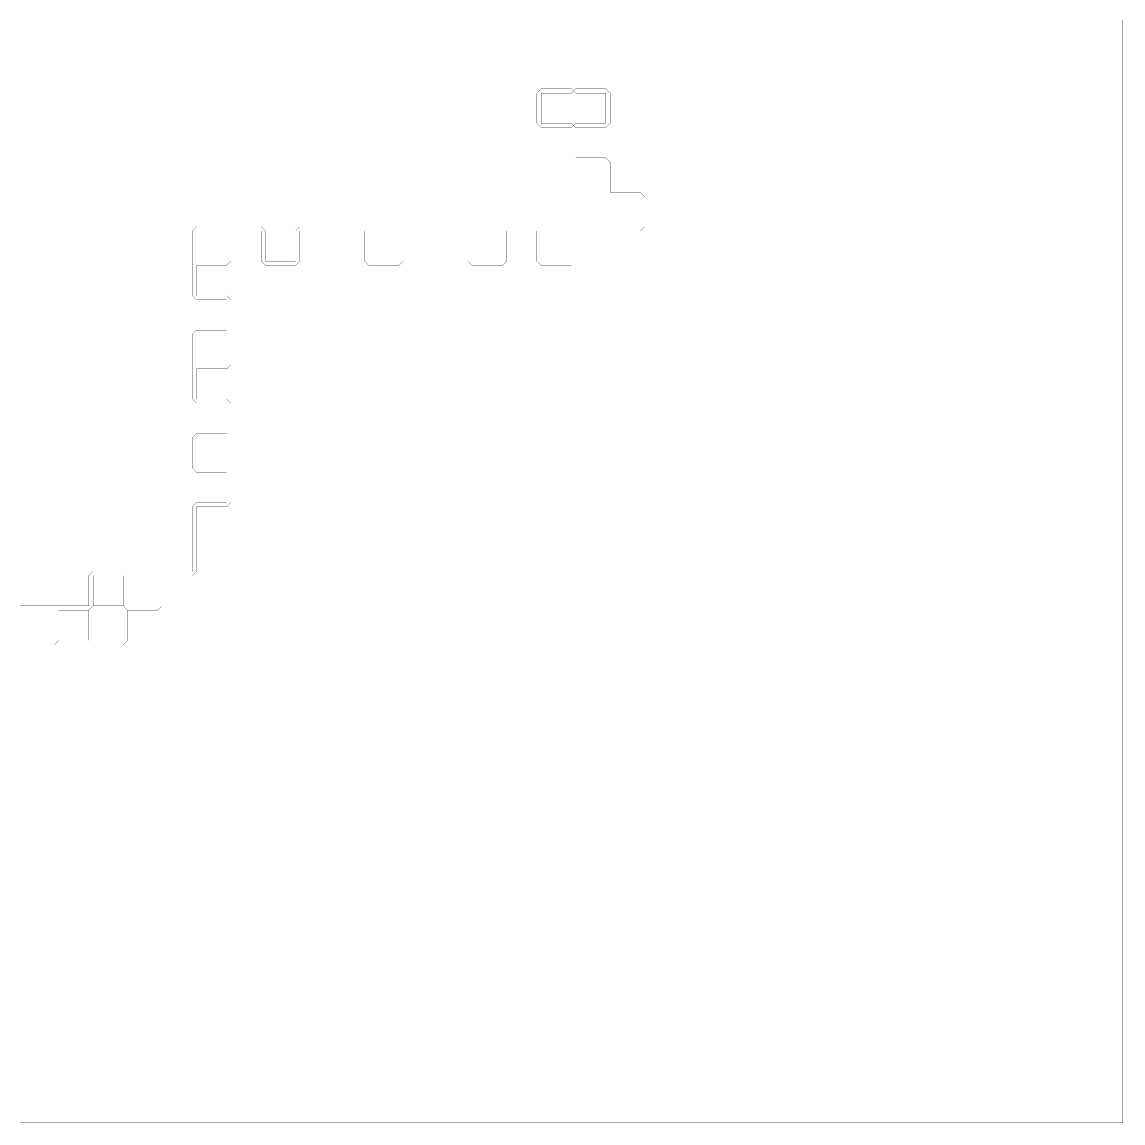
# Model space of a CAD drawing. Header units: metres. Extents: x 0 to 4990, y -4990 to 0.
# Drawn here: x 2495 to 4990, y -4990 to -2495 of the extents above; entities that cross this region are included whole.
import ezdxf

# ---------------------------------------------------------------- set-up
doc = ezdxf.new("R2010")
doc.units = ezdxf.units.M
doc.layers.add('conductor', color=1, linetype='Continuous')
doc.layers.add('substrate', color=5, linetype='Continuous')

msp = doc.modelspace()

# ---------------------------------------------------------------- linework, layer by layer
at = {"layer": 'conductor', "const_width": 0.5}
msp.add_lwpolyline([(2490.234375, -3818.359375), (2500, -3818.359375), (2509.765625, -3818.359375), (2519.53125, -3818.359375), (2529.296875, -3818.359375), (2539.0625, -3818.359375), (2548.828125, -3818.359375), (2558.59375, -3818.359375), (2568.359375, -3818.359375), (2578.125, -3818.359375), (2587.890625, -3818.359375), (2597.65625, -3818.359375), (2607.421875, -3818.359375), (2617.1875, -3818.359375), (2626.953125, -3818.359375), (2636.71875, -3818.359375), (2646.484375, -3818.359375), (2646.484375, -3808.59375), (2646.484375, -3798.828125), (2646.484375, -3789.0625), (2646.484375, -3779.296875), (2646.484375, -3769.53125), (2646.484375, -3759.765625), (2646.484375, -3750), (2656.25, -3740.234375), (2666.015625, -3740.234375), (2675.78125, -3740.234375), (2685.546875, -3740.234375), (2695.3125, -3740.234375), (2705.078125, -3740.234375), (2714.84375, -3740.234375), (2724.609375, -3740.234375), (2734.375, -3740.234375), (2744.140625, -3740.234375), (2753.90625, -3740.234375), (2763.671875, -3740.234375), (2773.4375, -3740.234375), (2783.203125, -3740.234375), (2792.96875, -3740.234375), (2802.734375, -3740.234375), (2812.5, -3740.234375), (2822.265625, -3740.234375), (2832.03125, -3740.234375), (2841.796875, -3740.234375), (2851.5625, -3740.234375), (2861.328125, -3740.234375), (2871.09375, -3740.234375), (2880.859375, -3740.234375), (2880.859375, -3730.46875), (2880.859375, -3720.703125), (2880.859375, -3710.9375), (2880.859375, -3701.171875), (2880.859375, -3691.40625), (2880.859375, -3681.640625), (2880.859375, -3671.875), (2880.859375, -3662.109375), (2880.859375, -3652.34375), (2880.859375, -3642.578125), (2880.859375, -3632.8125), (2880.859375, -3623.046875), (2880.859375, -3613.28125), (2880.859375, -3603.515625), (2880.859375, -3593.75), (2890.625, -3583.984375), (2900.390625, -3583.984375), (2910.15625, -3583.984375), (2919.921875, -3583.984375), (2929.6875, -3583.984375), (2939.453125, -3583.984375), (2949.21875, -3583.984375), (2958.984375, -3583.984375), (2958.984375, -3574.21875), (2958.984375, -3564.453125), (2958.984375, -3554.6875), (2958.984375, -3544.921875), (2958.984375, -3535.15625), (2958.984375, -3525.390625), (2958.984375, -3515.625), (2949.21875, -3515.625), (2939.453125, -3515.625), (2929.6875, -3515.625), (2919.921875, -3515.625), (2910.15625, -3515.625), (2900.390625, -3515.625), (2890.625, -3515.625), (2880.859375, -3505.859375), (2880.859375, -3496.09375), (2880.859375, -3486.328125), (2880.859375, -3476.5625), (2880.859375, -3466.796875), (2880.859375, -3457.03125), (2880.859375, -3447.265625), (2880.859375, -3437.5), (2890.625, -3427.734375), (2900.390625, -3427.734375), (2910.15625, -3427.734375), (2919.921875, -3427.734375), (2929.6875, -3427.734375), (2939.453125, -3427.734375), (2949.21875, -3427.734375), (2958.984375, -3427.734375), (2958.984375, -3417.96875), (2958.984375, -3408.203125), (2958.984375, -3398.4375), (2958.984375, -3388.671875), (2958.984375, -3378.90625), (2958.984375, -3369.140625), (2958.984375, -3359.375), (2949.21875, -3359.375), (2939.453125, -3359.375), (2929.6875, -3359.375), (2919.921875, -3359.375), (2910.15625, -3359.375), (2900.390625, -3359.375), (2890.625, -3359.375), (2880.859375, -3349.609375), (2880.859375, -3339.84375), (2880.859375, -3330.078125), (2880.859375, -3320.3125), (2880.859375, -3310.546875), (2880.859375, -3300.78125), (2880.859375, -3291.015625), (2880.859375, -3281.25), (2880.859375, -3271.484375), (2880.859375, -3261.71875), (2880.859375, -3251.953125), (2880.859375, -3242.1875), (2880.859375, -3232.421875), (2880.859375, -3222.65625), (2880.859375, -3212.890625), (2880.859375, -3203.125), (2890.625, -3193.359375), (2900.390625, -3193.359375), (2910.15625, -3193.359375), (2919.921875, -3193.359375), (2929.6875, -3193.359375), (2939.453125, -3193.359375), (2949.21875, -3193.359375), (2958.984375, -3193.359375), (2958.984375, -3183.59375), (2958.984375, -3173.828125), (2958.984375, -3164.0625), (2958.984375, -3154.296875), (2958.984375, -3144.53125), (2958.984375, -3134.765625), (2958.984375, -3125), (2949.21875, -3125), (2939.453125, -3125), (2929.6875, -3125), (2919.921875, -3125), (2910.15625, -3125), (2900.390625, -3125), (2890.625, -3125), (2880.859375, -3115.234375), (2880.859375, -3105.46875), (2880.859375, -3095.703125), (2880.859375, -3085.9375), (2880.859375, -3076.171875), (2880.859375, -3066.40625), (2880.859375, -3056.640625), (2880.859375, -3046.875), (2880.859375, -3037.109375), (2880.859375, -3027.34375), (2880.859375, -3017.578125), (2880.859375, -3007.8125), (2880.859375, -2998.046875), (2880.859375, -2988.28125), (2880.859375, -2978.515625), (2880.859375, -2968.75), (2890.625, -2958.984375), (2900.390625, -2958.984375), (2910.15625, -2958.984375), (2919.921875, -2958.984375), (2929.6875, -2958.984375), (2939.453125, -2958.984375), (2949.21875, -2958.984375), (2958.984375, -2958.984375), (2968.75, -2958.984375), (2978.515625, -2958.984375), (2988.28125, -2958.984375), (2998.046875, -2958.984375), (3007.8125, -2958.984375), (3017.578125, -2958.984375), (3027.34375, -2958.984375), (3037.109375, -2958.984375), (3046.875, -2968.75), (3046.875, -2978.515625), (3046.875, -2988.28125), (3046.875, -2998.046875), (3046.875, -3007.8125), (3046.875, -3017.578125), (3046.875, -3027.34375), (3046.875, -3037.109375), (3056.640625, -3037.109375), (3066.40625, -3037.109375), (3076.171875, -3037.109375), (3085.9375, -3037.109375), (3095.703125, -3037.109375), (3105.46875, -3037.109375), (3115.234375, -3037.109375), (3115.234375, -3027.34375), (3115.234375, -3017.578125), (3115.234375, -3007.8125), (3115.234375, -2998.046875), (3115.234375, -2988.28125), (3115.234375, -2978.515625), (3115.234375, -2968.75), (3125, -2958.984375), (3134.765625, -2958.984375), (3144.53125, -2958.984375), (3154.296875, -2958.984375), (3164.0625, -2958.984375), (3173.828125, -2958.984375), (3183.59375, -2958.984375), (3193.359375, -2958.984375), (3203.125, -2958.984375), (3212.890625, -2958.984375), (3222.65625, -2958.984375), (3232.421875, -2958.984375), (3242.1875, -2958.984375), (3251.953125, -2958.984375), (3261.71875, -2958.984375), (3271.484375, -2958.984375), (3281.25, -2958.984375), (3291.015625, -2958.984375), (3300.78125, -2958.984375), (3310.546875, -2958.984375), (3320.3125, -2958.984375), (3330.078125, -2958.984375), (3339.84375, -2958.984375), (3349.609375, -2958.984375), (3359.375, -2958.984375), (3369.140625, -2958.984375), (3378.90625, -2958.984375), (3388.671875, -2958.984375), (3398.4375, -2958.984375), (3408.203125, -2958.984375), (3417.96875, -2958.984375), (3427.734375, -2958.984375), (3437.5, -2958.984375), (3447.265625, -2958.984375), (3457.03125, -2958.984375), (3466.796875, -2958.984375), (3476.5625, -2958.984375), (3486.328125, -2958.984375), (3496.09375, -2958.984375), (3505.859375, -2958.984375), (3515.625, -2958.984375), (3525.390625, -2958.984375), (3535.15625, -2958.984375), (3544.921875, -2958.984375), (3554.6875, -2958.984375), (3564.453125, -2958.984375), (3574.21875, -2958.984375), (3583.984375, -2958.984375), (3593.75, -2958.984375), (3603.515625, -2958.984375), (3613.28125, -2958.984375), (3623.046875, -2958.984375), (3632.8125, -2958.984375), (3642.578125, -2958.984375), (3652.34375, -2958.984375), (3662.109375, -2958.984375), (3671.875, -2958.984375), (3681.640625, -2958.984375), (3691.40625, -2958.984375), (3701.171875, -2958.984375), (3710.9375, -2958.984375), (3720.703125, -2958.984375), (3730.46875, -2958.984375), (3740.234375, -2958.984375), (3740.234375, -2949.21875), (3740.234375, -2939.453125), (3740.234375, -2929.6875), (3740.234375, -2919.921875), (3740.234375, -2910.15625), (3740.234375, -2900.390625), (3740.234375, -2890.625), (3740.234375, -2880.859375), (3740.234375, -2871.09375), (3740.234375, -2861.328125), (3740.234375, -2851.5625), (3740.234375, -2841.796875), (3740.234375, -2832.03125), (3740.234375, -2822.265625), (3740.234375, -2812.5), (3740.234375, -2802.734375), (3740.234375, -2792.96875), (3740.234375, -2783.203125), (3740.234375, -2773.4375), (3740.234375, -2763.671875), (3740.234375, -2753.90625), (3740.234375, -2744.140625), (3740.234375, -2734.375), (3750, -2724.609375), (3759.765625, -2724.609375), (3769.53125, -2724.609375), (3779.296875, -2724.609375), (3789.0625, -2724.609375), (3798.828125, -2724.609375), (3808.59375, -2724.609375), (3818.359375, -2724.609375), (3818.359375, -2714.84375), (3818.359375, -2705.078125), (3818.359375, -2695.3125), (3818.359375, -2685.546875), (3818.359375, -2675.78125), (3818.359375, -2666.015625), (3818.359375, -2656.25), (3808.59375, -2656.25), (3798.828125, -2656.25), (3789.0625, -2656.25), (3779.296875, -2656.25), (3769.53125, -2656.25), (3759.765625, -2656.25), (3750, -2656.25), (3740.234375, -2646.484375), (3740.234375, -2636.71875), (3740.234375, -2626.953125), (3740.234375, -2617.1875), (3740.234375, -2607.421875), (3740.234375, -2597.65625), (3740.234375, -2587.890625), (3740.234375, -2578.125), (3740.234375, -2568.359375), (3740.234375, -2558.59375), (3740.234375, -2548.828125), (3740.234375, -2539.0625), (3740.234375, -2529.296875), (3740.234375, -2519.53125), (3740.234375, -2509.765625), (3740.234375, -2500), (3740.234375, -2490.234375)], dxfattribs=at)
msp.add_lwpolyline([(3662.109375, -2656.25), (3671.875, -2646.484375), (3681.640625, -2646.484375), (3691.40625, -2646.484375), (3701.171875, -2646.484375), (3710.9375, -2646.484375), (3720.703125, -2646.484375), (3730.46875, -2646.484375), (3740.234375, -2646.484375), (3750, -2656.25), (3750, -2666.015625), (3750, -2675.78125), (3750, -2685.546875), (3750, -2695.3125), (3750, -2705.078125), (3750, -2714.84375), (3750, -2724.609375), (3740.234375, -2734.375), (3730.46875, -2734.375), (3720.703125, -2734.375), (3710.9375, -2734.375), (3701.171875, -2734.375), (3691.40625, -2734.375), (3681.640625, -2734.375), (3671.875, -2734.375), (3662.109375, -2724.609375), (3662.109375, -2714.84375), (3662.109375, -2705.078125), (3662.109375, -2695.3125), (3662.109375, -2685.546875), (3662.109375, -2675.78125), (3662.109375, -2666.015625)], close=True, dxfattribs=at)
at = {"layer": 'substrate', "const_width": 0.5}
for points in [[(2490.234375, -4990.234375), (2500, -4990.234375), (2509.765625, -4990.234375), (2519.53125, -4990.234375), (2529.296875, -4990.234375), (2539.0625, -4990.234375), (2548.828125, -4990.234375), (2558.59375, -4990.234375), (2568.359375, -4990.234375), (2578.125, -4990.234375), (2587.890625, -4990.234375), (2597.65625, -4990.234375), (2607.421875, -4990.234375), (2617.1875, -4990.234375), (2626.953125, -4990.234375), (2636.71875, -4990.234375), (2646.484375, -4990.234375), (2656.25, -4990.234375), (2666.015625, -4990.234375), (2675.78125, -4990.234375), (2685.546875, -4990.234375), (2695.3125, -4990.234375), (2705.078125, -4990.234375), (2714.84375, -4990.234375), (2724.609375, -4990.234375), (2734.375, -4990.234375), (2744.140625, -4990.234375), (2753.90625, -4990.234375), (2763.671875, -4990.234375), (2773.4375, -4990.234375), (2783.203125, -4990.234375), (2792.96875, -4990.234375), (2802.734375, -4990.234375), (2812.5, -4990.234375), (2822.265625, -4990.234375), (2832.03125, -4990.234375), (2841.796875, -4990.234375), (2851.5625, -4990.234375), (2861.328125, -4990.234375), (2871.09375, -4990.234375), (2880.859375, -4990.234375), (2890.625, -4990.234375), (2900.390625, -4990.234375), (2910.15625, -4990.234375), (2919.921875, -4990.234375), (2929.6875, -4990.234375), (2939.453125, -4990.234375), (2949.21875, -4990.234375), (2958.984375, -4990.234375), (2968.75, -4990.234375), (2978.515625, -4990.234375), (2988.28125, -4990.234375), (2998.046875, -4990.234375), (3007.8125, -4990.234375), (3017.578125, -4990.234375), (3027.34375, -4990.234375), (3037.109375, -4990.234375), (3046.875, -4990.234375), (3056.640625, -4990.234375), (3066.40625, -4990.234375), (3076.171875, -4990.234375), (3085.9375, -4990.234375), (3095.703125, -4990.234375), (3105.46875, -4990.234375), (3115.234375, -4990.234375), (3125, -4990.234375), (3134.765625, -4990.234375), (3144.53125, -4990.234375), (3154.296875, -4990.234375), (3164.0625, -4990.234375), (3173.828125, -4990.234375), (3183.59375, -4990.234375), (3193.359375, -4990.234375), (3203.125, -4990.234375), (3212.890625, -4990.234375), (3222.65625, -4990.234375), (3232.421875, -4990.234375), (3242.1875, -4990.234375), (3251.953125, -4990.234375), (3261.71875, -4990.234375), (3271.484375, -4990.234375), (3281.25, -4990.234375), (3291.015625, -4990.234375), (3300.78125, -4990.234375), (3310.546875, -4990.234375), (3320.3125, -4990.234375), (3330.078125, -4990.234375), (3339.84375, -4990.234375), (3349.609375, -4990.234375), (3359.375, -4990.234375), (3369.140625, -4990.234375), (3378.90625, -4990.234375), (3388.671875, -4990.234375), (3398.4375, -4990.234375), (3408.203125, -4990.234375), (3417.96875, -4990.234375), (3427.734375, -4990.234375), (3437.5, -4990.234375), (3447.265625, -4990.234375), (3457.03125, -4990.234375), (3466.796875, -4990.234375), (3476.5625, -4990.234375), (3486.328125, -4990.234375), (3496.09375, -4990.234375), (3505.859375, -4990.234375), (3515.625, -4990.234375), (3525.390625, -4990.234375), (3535.15625, -4990.234375), (3544.921875, -4990.234375), (3554.6875, -4990.234375), (3564.453125, -4990.234375), (3574.21875, -4990.234375), (3583.984375, -4990.234375), (3593.75, -4990.234375), (3603.515625, -4990.234375), (3613.28125, -4990.234375), (3623.046875, -4990.234375), (3632.8125, -4990.234375), (3642.578125, -4990.234375), (3652.34375, -4990.234375), (3662.109375, -4990.234375), (3671.875, -4990.234375), (3681.640625, -4990.234375), (3691.40625, -4990.234375), (3701.171875, -4990.234375), (3710.9375, -4990.234375), (3720.703125, -4990.234375), (3730.46875, -4990.234375), (3740.234375, -4990.234375), (3750, -4990.234375), (3759.765625, -4990.234375), (3769.53125, -4990.234375), (3779.296875, -4990.234375), (3789.0625, -4990.234375), (3798.828125, -4990.234375), (3808.59375, -4990.234375), (3818.359375, -4990.234375), (3828.125, -4990.234375), (3837.890625, -4990.234375), (3847.65625, -4990.234375), (3857.421875, -4990.234375), (3867.1875, -4990.234375), (3876.953125, -4990.234375), (3886.71875, -4990.234375), (3896.484375, -4990.234375), (3906.25, -4990.234375), (3916.015625, -4990.234375), (3925.78125, -4990.234375), (3935.546875, -4990.234375), (3945.3125, -4990.234375), (3955.078125, -4990.234375), (3964.84375, -4990.234375), (3974.609375, -4990.234375), (3984.375, -4990.234375), (3994.140625, -4990.234375), (4003.90625, -4990.234375), (4013.671875, -4990.234375), (4023.4375, -4990.234375), (4033.203125, -4990.234375), (4042.96875, -4990.234375), (4052.734375, -4990.234375), (4062.5, -4990.234375), (4072.265625, -4990.234375), (4082.03125, -4990.234375), (4091.796875, -4990.234375), (4101.5625, -4990.234375), (4111.328125, -4990.234375), (4121.09375, -4990.234375), (4130.859375, -4990.234375), (4140.625, -4990.234375), (4150.390625, -4990.234375), (4160.15625, -4990.234375), (4169.921875, -4990.234375), (4179.6875, -4990.234375), (4189.453125, -4990.234375), (4199.21875, -4990.234375), (4208.984375, -4990.234375), (4218.75, -4990.234375), (4228.515625, -4990.234375), (4238.28125, -4990.234375), (4248.046875, -4990.234375), (4257.8125, -4990.234375), (4267.578125, -4990.234375), (4277.34375, -4990.234375), (4287.109375, -4990.234375), (4296.875, -4990.234375), (4306.640625, -4990.234375), (4316.40625, -4990.234375), (4326.171875, -4990.234375), (4335.9375, -4990.234375), (4345.703125, -4990.234375), (4355.46875, -4990.234375), (4365.234375, -4990.234375), (4375, -4990.234375), (4384.765625, -4990.234375), (4394.53125, -4990.234375), (4404.296875, -4990.234375), (4414.0625, -4990.234375), (4423.828125, -4990.234375), (4433.59375, -4990.234375), (4443.359375, -4990.234375), (4453.125, -4990.234375), (4462.890625, -4990.234375), (4472.65625, -4990.234375), (4482.421875, -4990.234375), (4492.1875, -4990.234375), (4501.953125, -4990.234375), (4511.71875, -4990.234375), (4521.484375, -4990.234375), (4531.25, -4990.234375), (4541.015625, -4990.234375), (4550.78125, -4990.234375), (4560.546875, -4990.234375), (4570.3125, -4990.234375), (4580.078125, -4990.234375), (4589.84375, -4990.234375), (4599.609375, -4990.234375), (4609.375, -4990.234375), (4619.140625, -4990.234375), (4628.90625, -4990.234375), (4638.671875, -4990.234375), (4648.4375, -4990.234375), (4658.203125, -4990.234375), (4667.96875, -4990.234375), (4677.734375, -4990.234375), (4687.5, -4990.234375), (4697.265625, -4990.234375), (4707.03125, -4990.234375), (4716.796875, -4990.234375), (4726.5625, -4990.234375), (4736.328125, -4990.234375), (4746.09375, -4990.234375), (4755.859375, -4990.234375), (4765.625, -4990.234375), (4775.390625, -4990.234375), (4785.15625, -4990.234375), (4794.921875, -4990.234375), (4804.6875, -4990.234375), (4814.453125, -4990.234375), (4824.21875, -4990.234375), (4833.984375, -4990.234375), (4843.75, -4990.234375), (4853.515625, -4990.234375), (4863.28125, -4990.234375), (4873.046875, -4990.234375), (4882.8125, -4990.234375), (4892.578125, -4990.234375), (4902.34375, -4990.234375), (4912.109375, -4990.234375), (4921.875, -4990.234375), (4931.640625, -4990.234375), (4941.40625, -4990.234375), (4951.171875, -4990.234375), (4960.9375, -4990.234375), (4970.703125, -4990.234375), (4980.46875, -4990.234375), (4990.234375, -4990.234375), (4990.234375, -4980.46875), (4990.234375, -4970.703125), (4990.234375, -4960.9375), (4990.234375, -4951.171875), (4990.234375, -4941.40625), (4990.234375, -4931.640625), (4990.234375, -4921.875), (4990.234375, -4912.109375), (4990.234375, -4902.34375), (4990.234375, -4892.578125), (4990.234375, -4882.8125), (4990.234375, -4873.046875), (4990.234375, -4863.28125), (4990.234375, -4853.515625), (4990.234375, -4843.75), (4990.234375, -4833.984375), (4990.234375, -4824.21875), (4990.234375, -4814.453125), (4990.234375, -4804.6875), (4990.234375, -4794.921875), (4990.234375, -4785.15625), (4990.234375, -4775.390625), (4990.234375, -4765.625), (4990.234375, -4755.859375), (4990.234375, -4746.09375), (4990.234375, -4736.328125), (4990.234375, -4726.5625), (4990.234375, -4716.796875), (4990.234375, -4707.03125), (4990.234375, -4697.265625), (4990.234375, -4687.5), (4990.234375, -4677.734375), (4990.234375, -4667.96875), (4990.234375, -4658.203125), (4990.234375, -4648.4375), (4990.234375, -4638.671875), (4990.234375, -4628.90625), (4990.234375, -4619.140625), (4990.234375, -4609.375), (4990.234375, -4599.609375), (4990.234375, -4589.84375), (4990.234375, -4580.078125), (4990.234375, -4570.3125), (4990.234375, -4560.546875), (4990.234375, -4550.78125), (4990.234375, -4541.015625), (4990.234375, -4531.25), (4990.234375, -4521.484375), (4990.234375, -4511.71875), (4990.234375, -4501.953125), (4990.234375, -4492.1875), (4990.234375, -4482.421875), (4990.234375, -4472.65625), (4990.234375, -4462.890625), (4990.234375, -4453.125), (4990.234375, -4443.359375), (4990.234375, -4433.59375), (4990.234375, -4423.828125), (4990.234375, -4414.0625), (4990.234375, -4404.296875), (4990.234375, -4394.53125), (4990.234375, -4384.765625), (4990.234375, -4375), (4990.234375, -4365.234375), (4990.234375, -4355.46875), (4990.234375, -4345.703125), (4990.234375, -4335.9375), (4990.234375, -4326.171875), (4990.234375, -4316.40625), (4990.234375, -4306.640625), (4990.234375, -4296.875), (4990.234375, -4287.109375), (4990.234375, -4277.34375), (4990.234375, -4267.578125), (4990.234375, -4257.8125), (4990.234375, -4248.046875), (4990.234375, -4238.28125), (4990.234375, -4228.515625), (4990.234375, -4218.75), (4990.234375, -4208.984375), (4990.234375, -4199.21875), (4990.234375, -4189.453125), (4990.234375, -4179.6875), (4990.234375, -4169.921875), (4990.234375, -4160.15625), (4990.234375, -4150.390625), (4990.234375, -4140.625), (4990.234375, -4130.859375), (4990.234375, -4121.09375), (4990.234375, -4111.328125), (4990.234375, -4101.5625), (4990.234375, -4091.796875), (4990.234375, -4082.03125), (4990.234375, -4072.265625), (4990.234375, -4062.5), (4990.234375, -4052.734375), (4990.234375, -4042.96875), (4990.234375, -4033.203125), (4990.234375, -4023.4375), (4990.234375, -4013.671875), (4990.234375, -4003.90625), (4990.234375, -3994.140625), (4990.234375, -3984.375), (4990.234375, -3974.609375), (4990.234375, -3964.84375), (4990.234375, -3955.078125), (4990.234375, -3945.3125), (4990.234375, -3935.546875), (4990.234375, -3925.78125), (4990.234375, -3916.015625), (4990.234375, -3906.25), (4990.234375, -3896.484375), (4990.234375, -3886.71875), (4990.234375, -3876.953125), (4990.234375, -3867.1875), (4990.234375, -3857.421875), (4990.234375, -3847.65625), (4990.234375, -3837.890625), (4990.234375, -3828.125), (4990.234375, -3818.359375), (4990.234375, -3808.59375), (4990.234375, -3798.828125), (4990.234375, -3789.0625), (4990.234375, -3779.296875), (4990.234375, -3769.53125), (4990.234375, -3759.765625), (4990.234375, -3750), (4990.234375, -3740.234375), (4990.234375, -3730.46875), (4990.234375, -3720.703125), (4990.234375, -3710.9375), (4990.234375, -3701.171875), (4990.234375, -3691.40625), (4990.234375, -3681.640625), (4990.234375, -3671.875), (4990.234375, -3662.109375), (4990.234375, -3652.34375), (4990.234375, -3642.578125), (4990.234375, -3632.8125), (4990.234375, -3623.046875), (4990.234375, -3613.28125), (4990.234375, -3603.515625), (4990.234375, -3593.75), (4990.234375, -3583.984375), (4990.234375, -3574.21875), (4990.234375, -3564.453125), (4990.234375, -3554.6875), (4990.234375, -3544.921875), (4990.234375, -3535.15625), (4990.234375, -3525.390625), (4990.234375, -3515.625), (4990.234375, -3505.859375), (4990.234375, -3496.09375), (4990.234375, -3486.328125), (4990.234375, -3476.5625), (4990.234375, -3466.796875), (4990.234375, -3457.03125), (4990.234375, -3447.265625), (4990.234375, -3437.5), (4990.234375, -3427.734375), (4990.234375, -3417.96875), (4990.234375, -3408.203125), (4990.234375, -3398.4375), (4990.234375, -3388.671875), (4990.234375, -3378.90625), (4990.234375, -3369.140625), (4990.234375, -3359.375), (4990.234375, -3349.609375), (4990.234375, -3339.84375), (4990.234375, -3330.078125), (4990.234375, -3320.3125), (4990.234375, -3310.546875), (4990.234375, -3300.78125), (4990.234375, -3291.015625), (4990.234375, -3281.25), (4990.234375, -3271.484375), (4990.234375, -3261.71875), (4990.234375, -3251.953125), (4990.234375, -3242.1875), (4990.234375, -3232.421875), (4990.234375, -3222.65625), (4990.234375, -3212.890625), (4990.234375, -3203.125), (4990.234375, -3193.359375), (4990.234375, -3183.59375), (4990.234375, -3173.828125), (4990.234375, -3164.0625), (4990.234375, -3154.296875), (4990.234375, -3144.53125), (4990.234375, -3134.765625), (4990.234375, -3125), (4990.234375, -3115.234375), (4990.234375, -3105.46875), (4990.234375, -3095.703125), (4990.234375, -3085.9375), (4990.234375, -3076.171875), (4990.234375, -3066.40625), (4990.234375, -3056.640625), (4990.234375, -3046.875), (4990.234375, -3037.109375), (4990.234375, -3027.34375), (4990.234375, -3017.578125), (4990.234375, -3007.8125), (4990.234375, -2998.046875), (4990.234375, -2988.28125), (4990.234375, -2978.515625), (4990.234375, -2968.75), (4990.234375, -2958.984375), (4990.234375, -2949.21875), (4990.234375, -2939.453125), (4990.234375, -2929.6875), (4990.234375, -2919.921875), (4990.234375, -2910.15625), (4990.234375, -2900.390625), (4990.234375, -2890.625), (4990.234375, -2880.859375), (4990.234375, -2871.09375), (4990.234375, -2861.328125), (4990.234375, -2851.5625), (4990.234375, -2841.796875), (4990.234375, -2832.03125), (4990.234375, -2822.265625), (4990.234375, -2812.5), (4990.234375, -2802.734375), (4990.234375, -2792.96875), (4990.234375, -2783.203125), (4990.234375, -2773.4375), (4990.234375, -2763.671875), (4990.234375, -2753.90625), (4990.234375, -2744.140625), (4990.234375, -2734.375), (4990.234375, -2724.609375), (4990.234375, -2714.84375), (4990.234375, -2705.078125), (4990.234375, -2695.3125), (4990.234375, -2685.546875), (4990.234375, -2675.78125), (4990.234375, -2666.015625), (4990.234375, -2656.25), (4990.234375, -2646.484375), (4990.234375, -2636.71875), (4990.234375, -2626.953125), (4990.234375, -2617.1875), (4990.234375, -2607.421875), (4990.234375, -2597.65625), (4990.234375, -2587.890625), (4990.234375, -2578.125), (4990.234375, -2568.359375), (4990.234375, -2558.59375), (4990.234375, -2548.828125), (4990.234375, -2539.0625), (4990.234375, -2529.296875), (4990.234375, -2519.53125), (4990.234375, -2509.765625), (4990.234375, -2500), (4990.234375, -2490.234375)], [(3750, -2490.234375), (3750, -2500), (3750, -2509.765625), (3750, -2519.53125), (3750, -2529.296875), (3750, -2539.0625), (3750, -2548.828125), (3750, -2558.59375), (3750, -2568.359375), (3750, -2578.125), (3750, -2587.890625), (3750, -2597.65625), (3750, -2607.421875), (3750, -2617.1875), (3750, -2626.953125), (3750, -2636.71875), (3750, -2646.484375), (3740.234375, -2656.25), (3730.46875, -2656.25), (3720.703125, -2656.25), (3710.9375, -2656.25), (3701.171875, -2656.25), (3691.40625, -2656.25), (3681.640625, -2656.25), (3671.875, -2656.25), (3671.875, -2666.015625), (3671.875, -2675.78125), (3671.875, -2685.546875), (3671.875, -2695.3125), (3671.875, -2705.078125), (3671.875, -2714.84375), (3671.875, -2724.609375), (3681.640625, -2724.609375), (3691.40625, -2724.609375), (3701.171875, -2724.609375), (3710.9375, -2724.609375), (3720.703125, -2724.609375), (3730.46875, -2724.609375), (3740.234375, -2724.609375), (3750, -2734.375), (3750, -2744.140625), (3750, -2753.90625), (3750, -2763.671875), (3750, -2773.4375), (3750, -2783.203125), (3750, -2792.96875), (3750, -2802.734375), (3759.765625, -2802.734375), (3769.53125, -2802.734375), (3779.296875, -2802.734375), (3789.0625, -2802.734375), (3798.828125, -2802.734375), (3808.59375, -2802.734375), (3818.359375, -2802.734375), (3828.125, -2812.5), (3828.125, -2822.265625), (3828.125, -2832.03125), (3828.125, -2841.796875), (3828.125, -2851.5625), (3828.125, -2861.328125), (3828.125, -2871.09375), (3828.125, -2880.859375), (3837.890625, -2880.859375), (3847.65625, -2880.859375), (3857.421875, -2880.859375), (3867.1875, -2880.859375), (3876.953125, -2880.859375), (3886.71875, -2880.859375), (3896.484375, -2880.859375), (3906.25, -2890.625), (3906.25, -2900.390625), (3906.25, -2910.15625), (3906.25, -2919.921875), (3906.25, -2929.6875), (3906.25, -2939.453125), (3906.25, -2949.21875), (3906.25, -2958.984375), (3896.484375, -2968.75), (3886.71875, -2968.75), (3876.953125, -2968.75), (3867.1875, -2968.75), (3857.421875, -2968.75), (3847.65625, -2968.75), (3837.890625, -2968.75), (3828.125, -2968.75), (3818.359375, -2968.75), (3808.59375, -2968.75), (3798.828125, -2968.75), (3789.0625, -2968.75), (3779.296875, -2968.75), (3769.53125, -2968.75), (3759.765625, -2968.75), (3750, -2968.75), (3750, -2978.515625), (3750, -2988.28125), (3750, -2998.046875), (3750, -3007.8125), (3750, -3017.578125), (3750, -3027.34375), (3750, -3037.109375), (3740.234375, -3046.875), (3730.46875, -3046.875), (3720.703125, -3046.875), (3710.9375, -3046.875), (3701.171875, -3046.875), (3691.40625, -3046.875), (3681.640625, -3046.875), (3671.875, -3046.875), (3662.109375, -3037.109375), (3662.109375, -3027.34375), (3662.109375, -3017.578125), (3662.109375, -3007.8125), (3662.109375, -2998.046875), (3662.109375, -2988.28125), (3662.109375, -2978.515625), (3662.109375, -2968.75), (3652.34375, -2968.75), (3642.578125, -2968.75), (3632.8125, -2968.75), (3623.046875, -2968.75), (3613.28125, -2968.75), (3603.515625, -2968.75), (3593.75, -2968.75), (3593.75, -2978.515625), (3593.75, -2988.28125), (3593.75, -2998.046875), (3593.75, -3007.8125), (3593.75, -3017.578125), (3593.75, -3027.34375), (3593.75, -3037.109375), (3583.984375, -3046.875), (3574.21875, -3046.875), (3564.453125, -3046.875), (3554.6875, -3046.875), (3544.921875, -3046.875), (3535.15625, -3046.875), (3525.390625, -3046.875), (3515.625, -3046.875), (3505.859375, -3037.109375), (3505.859375, -3027.34375), (3505.859375, -3017.578125), (3505.859375, -3007.8125), (3505.859375, -2998.046875), (3505.859375, -2988.28125), (3505.859375, -2978.515625), (3505.859375, -2968.75), (3496.09375, -2968.75), (3486.328125, -2968.75), (3476.5625, -2968.75), (3466.796875, -2968.75), (3457.03125, -2968.75), (3447.265625, -2968.75), (3437.5, -2968.75), (3427.734375, -2968.75), (3417.96875, -2968.75), (3408.203125, -2968.75), (3398.4375, -2968.75), (3388.671875, -2968.75), (3378.90625, -2968.75), (3369.140625, -2968.75), (3359.375, -2968.75), (3359.375, -2978.515625), (3359.375, -2988.28125), (3359.375, -2998.046875), (3359.375, -3007.8125), (3359.375, -3017.578125), (3359.375, -3027.34375), (3359.375, -3037.109375), (3349.609375, -3046.875), (3339.84375, -3046.875), (3330.078125, -3046.875), (3320.3125, -3046.875), (3310.546875, -3046.875), (3300.78125, -3046.875), (3291.015625, -3046.875), (3281.25, -3046.875), (3271.484375, -3037.109375), (3271.484375, -3027.34375), (3271.484375, -3017.578125), (3271.484375, -3007.8125), (3271.484375, -2998.046875), (3271.484375, -2988.28125), (3271.484375, -2978.515625), (3271.484375, -2968.75), (3261.71875, -2968.75), (3251.953125, -2968.75), (3242.1875, -2968.75), (3232.421875, -2968.75), (3222.65625, -2968.75), (3212.890625, -2968.75), (3203.125, -2968.75), (3193.359375, -2968.75), (3183.59375, -2968.75), (3173.828125, -2968.75), (3164.0625, -2968.75), (3154.296875, -2968.75), (3144.53125, -2968.75), (3134.765625, -2968.75), (3125, -2968.75), (3125, -2978.515625), (3125, -2988.28125), (3125, -2998.046875), (3125, -3007.8125), (3125, -3017.578125), (3125, -3027.34375), (3125, -3037.109375), (3115.234375, -3046.875), (3105.46875, -3046.875), (3095.703125, -3046.875), (3085.9375, -3046.875), (3076.171875, -3046.875), (3066.40625, -3046.875), (3056.640625, -3046.875), (3046.875, -3046.875), (3037.109375, -3037.109375), (3037.109375, -3027.34375), (3037.109375, -3017.578125), (3037.109375, -3007.8125), (3037.109375, -2998.046875), (3037.109375, -2988.28125), (3037.109375, -2978.515625), (3037.109375, -2968.75), (3027.34375, -2968.75), (3017.578125, -2968.75), (3007.8125, -2968.75), (2998.046875, -2968.75), (2988.28125, -2968.75), (2978.515625, -2968.75), (2968.75, -2968.75), (2968.75, -2978.515625), (2968.75, -2988.28125), (2968.75, -2998.046875), (2968.75, -3007.8125), (2968.75, -3017.578125), (2968.75, -3027.34375), (2968.75, -3037.109375), (2958.984375, -3046.875), (2949.21875, -3046.875), (2939.453125, -3046.875), (2929.6875, -3046.875), (2919.921875, -3046.875), (2910.15625, -3046.875), (2900.390625, -3046.875), (2890.625, -3046.875), (2890.625, -3056.640625), (2890.625, -3066.40625), (2890.625, -3076.171875), (2890.625, -3085.9375), (2890.625, -3095.703125), (2890.625, -3105.46875), (2890.625, -3115.234375), (2900.390625, -3115.234375), (2910.15625, -3115.234375), (2919.921875, -3115.234375), (2929.6875, -3115.234375), (2939.453125, -3115.234375), (2949.21875, -3115.234375), (2958.984375, -3115.234375), (2968.75, -3125), (2968.75, -3134.765625), (2968.75, -3144.53125), (2968.75, -3154.296875), (2968.75, -3164.0625), (2968.75, -3173.828125), (2968.75, -3183.59375), (2968.75, -3193.359375), (2968.75, -3203.125), (2968.75, -3212.890625), (2968.75, -3222.65625), (2968.75, -3232.421875), (2968.75, -3242.1875), (2968.75, -3251.953125), (2968.75, -3261.71875), (2968.75, -3271.484375), (2958.984375, -3281.25), (2949.21875, -3281.25), (2939.453125, -3281.25), (2929.6875, -3281.25), (2919.921875, -3281.25), (2910.15625, -3281.25), (2900.390625, -3281.25), (2890.625, -3281.25), (2890.625, -3291.015625), (2890.625, -3300.78125), (2890.625, -3310.546875), (2890.625, -3320.3125), (2890.625, -3330.078125), (2890.625, -3339.84375), (2890.625, -3349.609375), (2900.390625, -3349.609375), (2910.15625, -3349.609375), (2919.921875, -3349.609375), (2929.6875, -3349.609375), (2939.453125, -3349.609375), (2949.21875, -3349.609375), (2958.984375, -3349.609375), (2968.75, -3359.375), (2968.75, -3369.140625), (2968.75, -3378.90625), (2968.75, -3388.671875), (2968.75, -3398.4375), (2968.75, -3408.203125), (2968.75, -3417.96875), (2968.75, -3427.734375), (2968.75, -3437.5), (2968.75, -3447.265625), (2968.75, -3457.03125), (2968.75, -3466.796875), (2968.75, -3476.5625), (2968.75, -3486.328125), (2968.75, -3496.09375), (2968.75, -3505.859375), (2968.75, -3515.625), (2968.75, -3525.390625), (2968.75, -3535.15625), (2968.75, -3544.921875), (2968.75, -3554.6875), (2968.75, -3564.453125), (2968.75, -3574.21875), (2968.75, -3583.984375), (2958.984375, -3593.75), (2949.21875, -3593.75), (2939.453125, -3593.75), (2929.6875, -3593.75), (2919.921875, -3593.75), (2910.15625, -3593.75), (2900.390625, -3593.75), (2890.625, -3593.75), (2890.625, -3603.515625), (2890.625, -3613.28125), (2890.625, -3623.046875), (2890.625, -3632.8125), (2890.625, -3642.578125), (2890.625, -3652.34375), (2890.625, -3662.109375), (2890.625, -3671.875), (2890.625, -3681.640625), (2890.625, -3691.40625), (2890.625, -3701.171875), (2890.625, -3710.9375), (2890.625, -3720.703125), (2890.625, -3730.46875), (2890.625, -3740.234375), (2880.859375, -3750), (2871.09375, -3750), (2861.328125, -3750), (2851.5625, -3750), (2841.796875, -3750), (2832.03125, -3750), (2822.265625, -3750), (2812.5, -3750), (2812.5, -3759.765625), (2812.5, -3769.53125), (2812.5, -3779.296875), (2812.5, -3789.0625), (2812.5, -3798.828125), (2812.5, -3808.59375), (2812.5, -3818.359375), (2802.734375, -3828.125), (2792.96875, -3828.125), (2783.203125, -3828.125), (2773.4375, -3828.125), (2763.671875, -3828.125), (2753.90625, -3828.125), (2744.140625, -3828.125), (2734.375, -3828.125), (2724.609375, -3818.359375), (2724.609375, -3808.59375), (2724.609375, -3798.828125), (2724.609375, -3789.0625), (2724.609375, -3779.296875), (2724.609375, -3769.53125), (2724.609375, -3759.765625), (2724.609375, -3750), (2714.84375, -3750), (2705.078125, -3750), (2695.3125, -3750), (2685.546875, -3750), (2675.78125, -3750), (2666.015625, -3750), (2656.25, -3750), (2656.25, -3759.765625), (2656.25, -3769.53125), (2656.25, -3779.296875), (2656.25, -3789.0625), (2656.25, -3798.828125), (2656.25, -3808.59375), (2656.25, -3818.359375), (2646.484375, -3828.125), (2636.71875, -3828.125), (2626.953125, -3828.125), (2617.1875, -3828.125), (2607.421875, -3828.125), (2597.65625, -3828.125), (2587.890625, -3828.125), (2578.125, -3828.125), (2578.125, -3837.890625), (2578.125, -3847.65625), (2578.125, -3857.421875), (2578.125, -3867.1875), (2578.125, -3876.953125), (2578.125, -3886.71875), (2578.125, -3896.484375), (2568.359375, -3906.25), (2558.59375, -3906.25), (2548.828125, -3906.25), (2539.0625, -3906.25), (2529.296875, -3906.25), (2519.53125, -3906.25), (2509.765625, -3906.25), (2500, -3906.25), (2490.234375, -3906.25)]]:
    msp.add_lwpolyline(points, dxfattribs=at)
for points in [[(3740.234375, -2656.25), (3750, -2646.484375), (3759.765625, -2646.484375), (3769.53125, -2646.484375), (3779.296875, -2646.484375), (3789.0625, -2646.484375), (3798.828125, -2646.484375), (3808.59375, -2646.484375), (3818.359375, -2646.484375), (3828.125, -2656.25), (3828.125, -2666.015625), (3828.125, -2675.78125), (3828.125, -2685.546875), (3828.125, -2695.3125), (3828.125, -2705.078125), (3828.125, -2714.84375), (3828.125, -2724.609375), (3818.359375, -2734.375), (3808.59375, -2734.375), (3798.828125, -2734.375), (3789.0625, -2734.375), (3779.296875, -2734.375), (3769.53125, -2734.375), (3759.765625, -2734.375), (3750, -2734.375), (3740.234375, -2724.609375), (3740.234375, -2714.84375), (3740.234375, -2705.078125), (3740.234375, -2695.3125), (3740.234375, -2685.546875), (3740.234375, -2675.78125), (3740.234375, -2666.015625)], [(2646.484375, -3828.125), (2656.25, -3818.359375), (2666.015625, -3818.359375), (2675.78125, -3818.359375), (2685.546875, -3818.359375), (2695.3125, -3818.359375), (2705.078125, -3818.359375), (2714.84375, -3818.359375), (2724.609375, -3818.359375), (2734.375, -3828.125), (2734.375, -3837.890625), (2734.375, -3847.65625), (2734.375, -3857.421875), (2734.375, -3867.1875), (2734.375, -3876.953125), (2734.375, -3886.71875), (2734.375, -3896.484375), (2724.609375, -3906.25), (2714.84375, -3906.25), (2705.078125, -3906.25), (2695.3125, -3906.25), (2685.546875, -3906.25), (2675.78125, -3906.25), (2666.015625, -3906.25), (2656.25, -3906.25), (2646.484375, -3896.484375), (2646.484375, -3886.71875), (2646.484375, -3876.953125), (2646.484375, -3867.1875), (2646.484375, -3857.421875), (2646.484375, -3847.65625), (2646.484375, -3837.890625)]]:
    msp.add_lwpolyline(points, close=True, dxfattribs=at)

doc.saveas('drawing.dxf')
